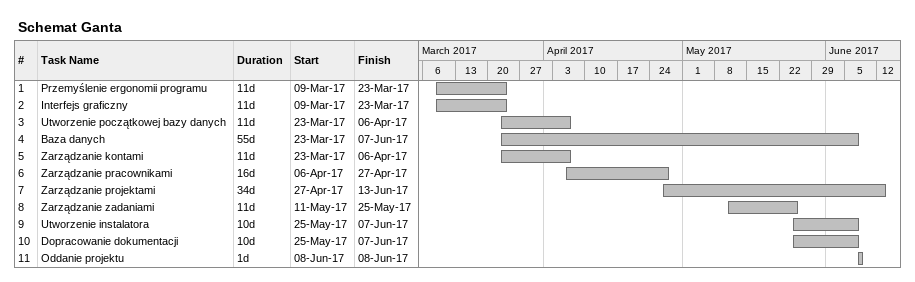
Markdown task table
Schemat Ganta

| ID | Task | Duration | Start | Finish |
|---|---|---|---|---|
| 1 | Przemyślenie ergonomii programu | 11d | 2017-03-09 | 2017-03-23 |
| 2 | Interfejs graficzny | 11d | 2017-03-09 | 2017-03-23 |
| 3 | Utworzenie początkowej bazy danych | 11d | 2017-03-23 | 2017-04-06 |
| 4 | Baza danych | 55d | 2017-03-23 | 2017-06-07 |
| 5 | Zarządzanie kontami | 11d | 2017-03-23 | 2017-04-06 |
| 6 | Zarządzanie pracownikami | 16d | 2017-04-06 | 2017-04-27 |
| 7 | Zarządzanie projektami | 34d | 2017-04-27 | 2017-06-13 |
| 8 | Zarządzanie zadaniami | 11d | 2017-05-11 | 2017-05-25 |
| 9 | Utworzenie instalatora | 10d | 2017-05-25 | 2017-06-07 |
| 10 | Dopracowanie dokumentacji | 10d | 2017-05-25 | 2017-06-07 |
| 11 | Oddanie projektu | 1d | 2017-06-08 | 2017-06-08 |
